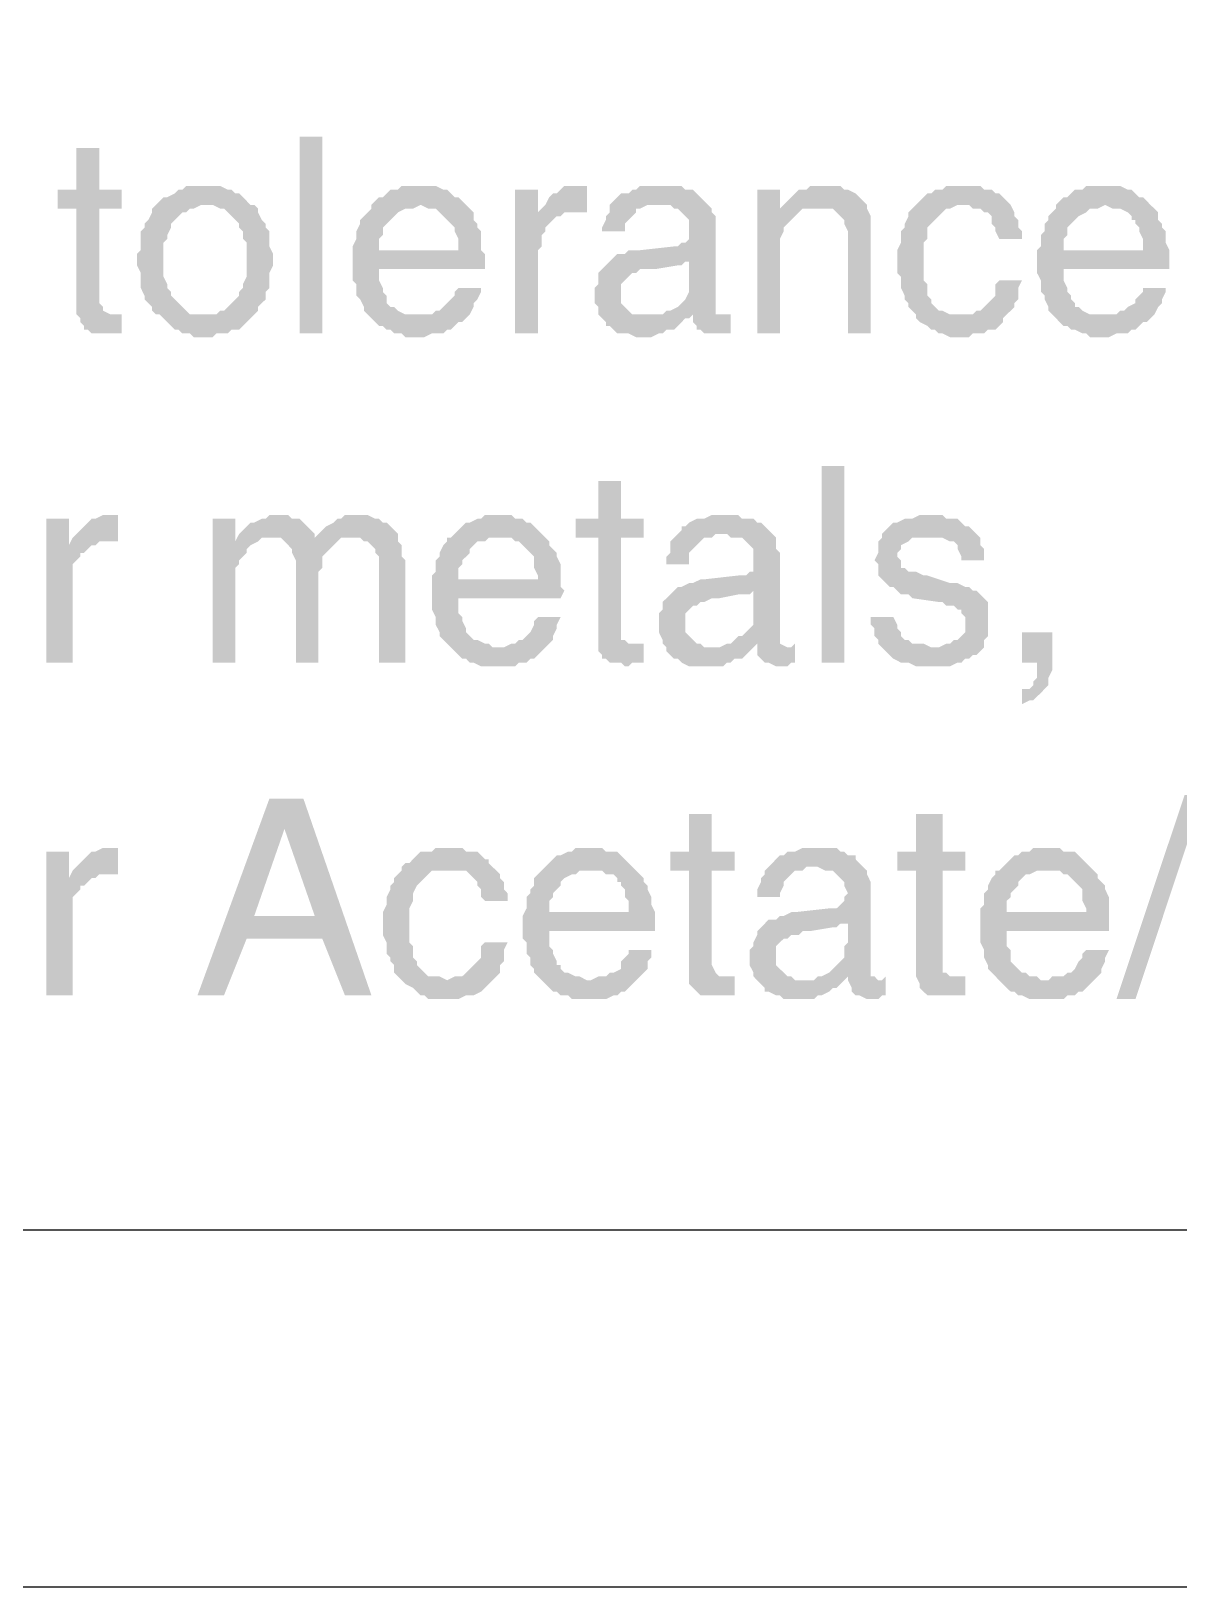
# Model space of a CAD drawing. Header units: inches. Extents: x 3613 to 8393, y -2205 to -794.
# Drawn here: x 4411.09 to 4424.78, y -2204.77 to -2186.21 of the extents above; entities that cross this region are included whole.
import ezdxf

# ---------------------------------------------------------------- set-up
doc = ezdxf.new("R2010")
doc.units = ezdxf.units.IN
doc.header["$MEASUREMENT"] = 0

msp = doc.modelspace()

# ---------------------------------------------------------------- hatches: boundary and pattern name
at = {"transparency": 33554559}
for points in [[(4414.29, -2189.817), (4414.29, -2187.47), (4414.56, -2187.47), (4414.56, -2189.817)], [(4411.898, -2187.606), (4411.627, -2187.606), (4411.627, -2188.102), (4411.401, -2188.102), (4411.401, -2188.328), (4411.627, -2188.328), (4411.627, -2189.591), (4411.672, -2189.636), (4411.672, -2189.682), (4411.717, -2189.727), (4411.717, -2189.772), (4411.762, -2189.772), (4411.807, -2189.817), (4412.168, -2189.817), (4412.168, -2189.591), (4412.033, -2189.591), (4411.943, -2189.546), (4411.943, -2189.501), (4411.898, -2189.456), (4411.898, -2188.328), (4412.168, -2188.328), (4412.168, -2188.102), (4411.898, -2188.102)], [(4413.161, -2188.057), (4412.936, -2188.057), (4412.891, -2188.102), (4412.845, -2188.102), (4412.8, -2188.147), (4412.71, -2188.192), (4412.665, -2188.192), (4412.62, -2188.237), (4412.575, -2188.283), (4412.575, -2188.283), (4412.53, -2188.328), (4412.53, -2188.373), (4412.484, -2188.463), (4412.439, -2188.508), (4412.439, -2188.553), (4412.394, -2188.598), (4412.394, -2188.824), (4412.349, -2188.869), (4412.349, -2188.959), (4412.349, -2189.005), (4412.394, -2189.095), (4412.394, -2189.275), (4412.439, -2189.366), (4412.439, -2189.411), (4412.484, -2189.456), (4412.53, -2189.501), (4412.53, -2189.546), (4412.575, -2189.591), (4413.161, -2189.591), (4412.981, -2189.591), (4412.936, -2189.546), (4412.891, -2189.501), (4412.845, -2189.456), (4412.8, -2189.411), (4412.755, -2189.366), (4412.755, -2189.321), (4412.71, -2189.275), (4412.71, -2189.23), (4412.665, -2189.14), (4412.665, -2188.734), (4412.71, -2188.689), (4412.71, -2188.644), (4412.755, -2188.553), (4412.755, -2188.508), (4412.8, -2188.463), (4412.845, -2188.418), (4412.891, -2188.373), (4412.936, -2188.373), (4412.981, -2188.328), (4413.026, -2188.328), (4413.116, -2188.283), (4413.703, -2188.283), (4413.658, -2188.237), (4413.613, -2188.192), (4413.568, -2188.147), (4413.522, -2188.147), (4413.477, -2188.102), (4413.432, -2188.102), (4413.342, -2188.057), (4413.252, -2188.057)], [(4415.734, -2188.057), (4415.508, -2188.057), (4415.463, -2188.102), (4415.373, -2188.102), (4415.328, -2188.147), (4415.283, -2188.192), (4415.237, -2188.192), (4415.192, -2188.237), (4415.147, -2188.283), (4415.734, -2188.283), (4415.824, -2188.328), (4415.914, -2188.328), (4415.96, -2188.373), (4416.005, -2188.418), (4416.05, -2188.463), (4416.05, -2188.463), (4416.095, -2188.508), (4416.14, -2188.553), (4416.14, -2188.598), (4416.185, -2188.689), (4416.185, -2188.824), (4414.922, -2188.824), (4414.922, -2189.185), (4414.967, -2189.23), (4414.967, -2189.366), (4415.012, -2189.411), (4415.057, -2189.501), (4415.057, -2189.546), (4415.102, -2189.591), (4415.147, -2189.636), (4415.147, -2189.636), (4415.192, -2189.682), (4415.237, -2189.727), (4415.283, -2189.727), (4415.328, -2189.772), (4415.373, -2189.772), (4415.418, -2189.817), (4415.508, -2189.817), (4415.553, -2189.862), (4415.779, -2189.862), (4415.869, -2189.817), (4416.005, -2189.817), (4416.05, -2189.772), (4416.095, -2189.772), (4416.14, -2189.727), (4416.185, -2189.682), (4416.23, -2189.682), (4416.276, -2189.636), (4415.734, -2189.591), (4415.553, -2189.591), (4415.463, -2189.546), (4415.418, -2189.501), (4415.373, -2189.501), (4415.328, -2189.456), (4415.328, -2189.366), (4415.283, -2189.321), (4415.283, -2189.275), (4415.237, -2189.185), (4415.237, -2189.05), (4416.501, -2189.05), (4416.501, -2188.869), (4416.456, -2188.824), (4416.456, -2188.598), (4416.411, -2188.553), (4416.411, -2188.508), (4416.366, -2188.463), (4416.366, -2188.373), (4416.321, -2188.328), (4416.276, -2188.283), (4416.23, -2188.237), (4416.185, -2188.192), (4416.14, -2188.192), (4416.095, -2188.147), (4416.05, -2188.102), (4416.005, -2188.102), (4415.914, -2188.057), (4415.824, -2188.057)], [(4417.133, -2188.102), (4416.862, -2188.102), (4416.862, -2189.817), (4417.133, -2189.817), (4417.133, -2188.824), (4417.178, -2188.779), (4417.178, -2188.644), (4417.223, -2188.598), (4417.223, -2188.553), (4417.268, -2188.508), (4417.314, -2188.463), (4417.359, -2188.418), (4417.404, -2188.418), (4417.133, -2188.373)], [(4417.629, -2188.057), (4417.449, -2188.057), (4417.404, -2188.102), (4417.359, -2188.147), (4417.314, -2188.147), (4417.268, -2188.192), (4417.223, -2188.283), (4417.223, -2188.283), (4417.178, -2188.328), (4417.629, -2188.373), (4417.72, -2188.373), (4417.72, -2188.057), (4417.675, -2188.057)], [(4418.622, -2188.057), (4418.352, -2188.057), (4418.306, -2188.102), (4418.261, -2188.102), (4418.216, -2188.147), (4418.126, -2188.147), (4418.081, -2188.192), (4418.081, -2188.192), (4418.036, -2188.237), (4417.991, -2188.283), (4417.991, -2188.373), (4417.945, -2188.418), (4417.945, -2188.463), (4417.9, -2188.553), (4417.9, -2188.598), (4418.171, -2188.598), (4418.171, -2188.508), (4418.216, -2188.463), (4418.261, -2188.418), (4418.306, -2188.373), (4418.306, -2188.328), (4418.352, -2188.328), (4418.442, -2188.283), (4419.164, -2188.283), (4419.119, -2188.237), (4419.074, -2188.192), (4419.029, -2188.147), (4418.983, -2188.102), (4418.893, -2188.102), (4418.848, -2188.057), (4418.668, -2188.057)], [(4420.021, -2188.102), (4419.751, -2188.102), (4419.751, -2189.817), (4420.021, -2189.817), (4420.021, -2188.869), (4420.021, -2188.689), (4420.067, -2188.598), (4420.067, -2188.553), (4420.112, -2188.508), (4420.157, -2188.463), (4420.157, -2188.463), (4420.202, -2188.418), (4420.247, -2188.373), (4420.021, -2188.328)], [(4420.518, -2188.057), (4420.383, -2188.057), (4420.337, -2188.102), (4420.247, -2188.102), (4420.202, -2188.147), (4420.157, -2188.192), (4420.112, -2188.237), (4420.067, -2188.283), (4420.021, -2188.328), (4420.247, -2188.373), (4420.292, -2188.328), (4420.473, -2188.328), (4421.06, -2188.283), (4421.014, -2188.237), (4420.969, -2188.192), (4420.969, -2188.192), (4420.924, -2188.147), (4420.834, -2188.102), (4420.789, -2188.102), (4420.744, -2188.057), (4420.608, -2188.057)], [(4422.188, -2188.057), (4422.007, -2188.057), (4421.962, -2188.102), (4421.872, -2188.102), (4421.827, -2188.147), (4421.782, -2188.147), (4421.736, -2188.192), (4421.691, -2188.237), (4421.646, -2188.283), (4422.278, -2188.283), (4422.323, -2188.328), (4422.413, -2188.328), (4422.459, -2188.373), (4422.504, -2188.373), (4422.549, -2188.418), (4422.549, -2188.508), (4422.594, -2188.553), (4422.594, -2188.598), (4422.639, -2188.689), (4422.91, -2188.689), (4422.91, -2188.598), (4422.865, -2188.553), (4422.865, -2188.463), (4422.82, -2188.418), (4422.82, -2188.373), (4422.775, -2188.283), (4422.729, -2188.237), (4422.684, -2188.192), (4422.684, -2188.192), (4422.639, -2188.147), (4422.594, -2188.147), (4422.549, -2188.102), (4422.459, -2188.102), (4422.413, -2188.057), (4422.278, -2188.057)], [(4423.903, -2188.057), (4423.677, -2188.057), (4423.632, -2188.102), (4423.542, -2188.102), (4423.497, -2188.147), (4423.452, -2188.192), (4423.406, -2188.192), (4423.361, -2188.237), (4423.316, -2188.283), (4423.903, -2188.283), (4423.993, -2188.328), (4424.083, -2188.328), (4424.174, -2188.373), (4424.219, -2188.418), (4424.219, -2188.463), (4424.264, -2188.463), (4424.264, -2188.508), (4424.309, -2188.553), (4424.309, -2188.598), (4424.354, -2188.689), (4424.354, -2188.824), (4423.09, -2188.824), (4423.09, -2189.095), (4423.136, -2189.185), (4423.136, -2189.321), (4423.181, -2189.366), (4423.181, -2189.411), (4423.226, -2189.501), (4423.226, -2189.546), (4423.271, -2189.591), (4423.316, -2189.636), (4423.316, -2189.636), (4423.361, -2189.682), (4423.406, -2189.727), (4423.452, -2189.727), (4423.497, -2189.772), (4423.542, -2189.772), (4423.632, -2189.817), (4423.677, -2189.817), (4423.722, -2189.862), (4423.948, -2189.862), (4424.038, -2189.817), (4424.174, -2189.817), (4424.219, -2189.772), (4424.264, -2189.772), (4424.309, -2189.727), (4424.354, -2189.682), (4424.399, -2189.682), (4424.444, -2189.636), (4423.903, -2189.591), (4423.722, -2189.591), (4423.632, -2189.546), (4423.587, -2189.501), (4423.542, -2189.501), (4423.542, -2189.456), (4423.497, -2189.411), (4423.497, -2189.366), (4423.452, -2189.321), (4423.452, -2189.275), (4423.406, -2189.185), (4423.406, -2189.05), (4424.67, -2189.05), (4424.67, -2188.824), (4424.625, -2188.734), (4424.625, -2188.598), (4424.58, -2188.553), (4424.58, -2188.508), (4424.535, -2188.463), (4424.535, -2188.373), (4424.49, -2188.328), (4424.444, -2188.283), (4424.399, -2188.237), (4424.354, -2188.192), (4424.309, -2188.192), (4424.264, -2188.147), (4424.219, -2188.102), (4424.174, -2188.102), (4424.083, -2188.057), (4423.993, -2188.057)], [(4413.703, -2188.283), (4413.161, -2188.283), (4413.252, -2188.283), (4413.342, -2188.328), (4413.387, -2188.328), (4413.432, -2188.373), (4413.477, -2188.418), (4413.522, -2188.463), (4413.568, -2188.508), (4413.568, -2188.553), (4413.613, -2188.598), (4413.613, -2188.689), (4413.658, -2188.734), (4413.658, -2189.14), (4413.613, -2189.23), (4413.613, -2189.275), (4413.568, -2189.321), (4413.568, -2189.366), (4413.522, -2189.411), (4413.477, -2189.456), (4413.432, -2189.501), (4413.387, -2189.546), (4413.342, -2189.546), (4413.297, -2189.591), (4412.62, -2189.591), (4412.665, -2189.636), (4412.71, -2189.682), (4412.755, -2189.727), (4412.8, -2189.772), (4412.845, -2189.772), (4412.891, -2189.817), (4412.981, -2189.817), (4413.026, -2189.862), (4413.252, -2189.862), (4413.297, -2189.817), (4413.432, -2189.817), (4413.477, -2189.772), (4413.568, -2189.772), (4413.613, -2189.727), (4413.658, -2189.682), (4413.703, -2189.636), (4413.748, -2189.591), (4413.748, -2189.591), (4413.793, -2189.546), (4413.793, -2189.501), (4413.838, -2189.456), (4413.884, -2189.411), (4413.884, -2189.321), (4413.929, -2189.275), (4413.929, -2189.095), (4413.974, -2189.005), (4413.974, -2188.959), (4413.974, -2188.869), (4413.929, -2188.779), (4413.929, -2188.598), (4413.884, -2188.553), (4413.884, -2188.508), (4413.838, -2188.463), (4413.793, -2188.373), (4413.793, -2188.328), (4413.748, -2188.283)], [(4415.147, -2188.283), (4415.147, -2188.328), (4415.102, -2188.373), (4415.057, -2188.418), (4415.012, -2188.463), (4415.012, -2188.508), (4414.967, -2188.598), (4414.967, -2188.689), (4414.922, -2188.779), (4414.922, -2188.824), (4415.237, -2188.824), (4415.237, -2188.689), (4415.283, -2188.644), (4415.283, -2188.553), (4415.328, -2188.508), (4415.373, -2188.463), (4415.373, -2188.463), (4415.418, -2188.418), (4415.463, -2188.373), (4415.553, -2188.328), (4415.644, -2188.328), (4415.734, -2188.283)], [(4417.178, -2188.328), (4417.133, -2188.373), (4417.404, -2188.418), (4417.449, -2188.373), (4417.629, -2188.373)], [(4419.164, -2188.283), (4418.577, -2188.283), (4418.713, -2188.283), (4418.758, -2188.328), (4418.803, -2188.328), (4418.848, -2188.373), (4418.893, -2188.418), (4418.938, -2188.463), (4418.938, -2188.689), (4418.893, -2188.734), (4418.848, -2188.734), (4418.803, -2188.779), (4418.758, -2188.779), (4418.352, -2188.824), (4418.216, -2188.824), (4418.171, -2188.869), (4418.081, -2188.869), (4418.036, -2188.914), (4418.938, -2188.959), (4418.938, -2189.23), (4418.938, -2189.321), (4418.893, -2189.411), (4418.848, -2189.456), (4418.803, -2189.501), (4418.803, -2189.501), (4418.713, -2189.546), (4418.668, -2189.546), (4418.622, -2189.591), (4418.442, -2189.591), (4417.9, -2189.636), (4417.945, -2189.682), (4417.945, -2189.727), (4417.991, -2189.727), (4418.036, -2189.772), (4418.081, -2189.817), (4418.216, -2189.817), (4418.306, -2189.862), (4418.487, -2189.862), (4418.577, -2189.817), (4418.622, -2189.817), (4418.668, -2189.772), (4418.758, -2189.772), (4418.803, -2189.727), (4418.848, -2189.682), (4418.893, -2189.636), (4418.938, -2189.636), (4418.983, -2189.591), (4419.254, -2189.591), (4419.254, -2188.418), (4419.209, -2188.373), (4419.209, -2188.328)], [(4421.06, -2188.283), (4420.473, -2188.328), (4420.653, -2188.328), (4420.698, -2188.373), (4420.744, -2188.418), (4420.744, -2188.418), (4420.789, -2188.463), (4420.789, -2188.508), (4420.834, -2188.598), (4420.834, -2189.817), (4421.105, -2189.817), (4421.105, -2188.418), (4421.06, -2188.328)], [(4421.646, -2188.283), (4421.601, -2188.328), (4421.556, -2188.373), (4421.556, -2188.418), (4421.511, -2188.508), (4421.511, -2188.553), (4421.466, -2188.598), (4421.466, -2188.734), (4421.421, -2188.824), (4421.421, -2189.095), (4421.466, -2189.14), (4421.466, -2189.275), (4421.511, -2189.366), (4421.511, -2189.411), (4421.556, -2189.456), (4421.556, -2189.501), (4421.601, -2189.546), (4421.646, -2189.591), (4422.188, -2189.591), (4422.052, -2189.591), (4421.962, -2189.546), (4421.917, -2189.546), (4421.872, -2189.501), (4421.827, -2189.456), (4421.827, -2189.411), (4421.782, -2189.366), (4421.782, -2189.23), (4421.736, -2189.185), (4421.736, -2188.734), (4421.782, -2188.689), (4421.782, -2188.553), (4421.827, -2188.508), (4421.872, -2188.463), (4421.872, -2188.463), (4421.917, -2188.418), (4421.962, -2188.373), (4422.007, -2188.328), (4422.052, -2188.328), (4422.143, -2188.283), (4422.188, -2188.283)], [(4423.316, -2188.283), (4423.316, -2188.328), (4423.271, -2188.373), (4423.226, -2188.418), (4423.226, -2188.463), (4423.181, -2188.508), (4423.181, -2188.598), (4423.136, -2188.644), (4423.136, -2188.779), (4423.09, -2188.824), (4423.406, -2188.824), (4423.406, -2188.689), (4423.452, -2188.644), (4423.452, -2188.553), (4423.497, -2188.508), (4423.542, -2188.463), (4423.542, -2188.463), (4423.587, -2188.418), (4423.677, -2188.373), (4423.722, -2188.328), (4423.813, -2188.328), (4423.903, -2188.283)], [(4418.036, -2188.914), (4417.991, -2188.959), (4417.945, -2189.005), (4417.945, -2189.005), (4417.9, -2189.05), (4417.855, -2189.095), (4417.855, -2189.23), (4417.81, -2189.275), (4417.81, -2189.366), (4417.81, -2189.456), (4417.855, -2189.501), (4417.855, -2189.591), (4417.9, -2189.636), (4418.442, -2189.591), (4418.261, -2189.591), (4418.216, -2189.546), (4418.171, -2189.501), (4418.126, -2189.456), (4418.126, -2189.23), (4418.171, -2189.185), (4418.216, -2189.14), (4418.261, -2189.095), (4418.306, -2189.095), (4418.352, -2189.05), (4418.532, -2189.05), (4418.803, -2189.005), (4418.848, -2189.005), (4418.893, -2188.959), (4418.938, -2188.959)], [(4422.91, -2189.185), (4422.639, -2189.185), (4422.594, -2189.23), (4422.594, -2189.366), (4422.549, -2189.411), (4422.504, -2189.456), (4422.459, -2189.501), (4422.413, -2189.546), (4422.368, -2189.546), (4422.323, -2189.591), (4421.646, -2189.591), (4421.646, -2189.636), (4421.691, -2189.682), (4421.782, -2189.727), (4421.827, -2189.772), (4421.872, -2189.772), (4421.917, -2189.817), (4421.962, -2189.817), (4422.052, -2189.862), (4422.278, -2189.862), (4422.323, -2189.817), (4422.459, -2189.817), (4422.504, -2189.772), (4422.594, -2189.772), (4422.639, -2189.727), (4422.684, -2189.682), (4422.684, -2189.636), (4422.729, -2189.591), (4422.775, -2189.546), (4422.82, -2189.501), (4422.82, -2189.456), (4422.865, -2189.411), (4422.865, -2189.275)], [(4416.456, -2189.275), (4416.185, -2189.275), (4416.14, -2189.321), (4416.14, -2189.366), (4416.095, -2189.411), (4416.05, -2189.456), (4416.005, -2189.501), (4415.96, -2189.546), (4415.914, -2189.546), (4415.869, -2189.591), (4415.734, -2189.591), (4416.276, -2189.636), (4416.321, -2189.591), (4416.366, -2189.501), (4416.366, -2189.456), (4416.411, -2189.411), (4416.456, -2189.321)], [(4424.625, -2189.275), (4424.354, -2189.275), (4424.354, -2189.321), (4424.309, -2189.366), (4424.264, -2189.411), (4424.264, -2189.456), (4424.174, -2189.501), (4424.129, -2189.546), (4424.083, -2189.546), (4424.038, -2189.591), (4423.903, -2189.591), (4424.444, -2189.636), (4424.49, -2189.591), (4424.535, -2189.501), (4424.58, -2189.456), (4424.58, -2189.411), (4424.625, -2189.321)], [(4419.435, -2189.591), (4419.344, -2189.591), (4418.983, -2189.636), (4418.983, -2189.682), (4419.029, -2189.727), (4419.029, -2189.772), (4419.074, -2189.772), (4419.119, -2189.817), (4419.435, -2189.817)], [(4419.254, -2189.591), (4418.983, -2189.591), (4418.983, -2189.636), (4419.344, -2189.591), (4419.344, -2189.591)], [(4420.518, -2193.744), (4420.518, -2191.397), (4420.789, -2191.397), (4420.789, -2193.744)], [(4418.126, -2191.577), (4417.855, -2191.577), (4417.855, -2192.028), (4417.584, -2192.028), (4417.584, -2192.254), (4417.855, -2192.254), (4417.855, -2193.608), (4417.9, -2193.653), (4417.9, -2193.698), (4417.945, -2193.698), (4417.991, -2193.744), (4418.126, -2193.744), (4418.171, -2193.789), (4418.216, -2193.789), (4418.261, -2193.744), (4418.397, -2193.744), (4418.397, -2193.518), (4418.216, -2193.518), (4418.171, -2193.473), (4418.126, -2193.473), (4418.126, -2192.254), (4418.397, -2192.254), (4418.397, -2192.028), (4418.126, -2192.028)], [(4411.537, -2192.028), (4411.266, -2192.028), (4411.266, -2193.744), (4411.582, -2193.744), (4411.582, -2192.57), (4411.627, -2192.525), (4411.672, -2192.48), (4411.672, -2192.435), (4411.717, -2192.435), (4411.762, -2192.39), (4411.807, -2192.344), (4411.537, -2192.344)], [(4412.033, -2191.983), (4411.943, -2191.983), (4411.853, -2192.028), (4411.807, -2192.028), (4411.762, -2192.074), (4411.717, -2192.119), (4411.672, -2192.164), (4411.627, -2192.209), (4411.627, -2192.209), (4411.582, -2192.254), (4412.033, -2192.299), (4412.123, -2192.299), (4412.123, -2191.983), (4412.078, -2191.983)], [(4413.522, -2192.028), (4413.252, -2192.028), (4413.252, -2193.744), (4413.522, -2193.744), (4413.522, -2192.615), (4413.568, -2192.57), (4413.568, -2192.525), (4413.613, -2192.48), (4413.658, -2192.435), (4413.658, -2192.39), (4413.703, -2192.344), (4413.793, -2192.299), (4413.522, -2192.299)], [(4414.019, -2191.983), (4413.929, -2191.983), (4413.884, -2192.028), (4413.838, -2192.028), (4413.748, -2192.074), (4413.703, -2192.074), (4413.658, -2192.119), (4413.613, -2192.164), (4413.568, -2192.209), (4413.522, -2192.299), (4413.793, -2192.299), (4413.838, -2192.254), (4413.974, -2192.254), (4414.47, -2192.209), (4414.425, -2192.164), (4414.38, -2192.119), (4414.38, -2192.119), (4414.335, -2192.074), (4414.29, -2192.028), (4414.199, -2192.028), (4414.154, -2191.983), (4414.109, -2191.983)], [(4414.967, -2191.983), (4414.831, -2191.983), (4414.786, -2192.028), (4414.741, -2192.028), (4414.696, -2192.074), (4414.606, -2192.119), (4414.56, -2192.164), (4414.515, -2192.209), (4414.47, -2192.254), (4414.064, -2192.254), (4414.109, -2192.299), (4414.154, -2192.344), (4414.154, -2192.344), (4414.199, -2192.39), (4414.199, -2192.435), (4414.245, -2192.525), (4414.245, -2193.744), (4414.515, -2193.744), (4414.515, -2192.66), (4414.56, -2192.615), (4414.56, -2192.48), (4414.606, -2192.435), (4414.651, -2192.39), (4414.651, -2192.39), (4414.696, -2192.344), (4414.741, -2192.299), (4414.786, -2192.254), (4414.922, -2192.254), (4415.463, -2192.209), (4415.418, -2192.164), (4415.373, -2192.119), (4415.373, -2192.119), (4415.328, -2192.074), (4415.283, -2192.074), (4415.237, -2192.028), (4415.192, -2192.028), (4415.102, -2191.983), (4415.057, -2191.983)], [(4416.682, -2191.983), (4416.501, -2191.983), (4416.456, -2192.028), (4416.411, -2192.028), (4416.321, -2192.074), (4416.276, -2192.074), (4416.23, -2192.119), (4416.185, -2192.164), (4416.14, -2192.209), (4416.095, -2192.254), (4416.817, -2192.254), (4416.862, -2192.299), (4416.907, -2192.299), (4416.952, -2192.344), (4416.998, -2192.39), (4416.998, -2192.39), (4417.043, -2192.435), (4417.088, -2192.48), (4417.088, -2192.615), (4417.133, -2192.705), (4417.133, -2192.751), (4416.185, -2192.751), (4415.869, -2192.796), (4415.869, -2193.112), (4415.914, -2193.202), (4415.914, -2193.292), (4415.96, -2193.382), (4415.96, -2193.428), (4416.005, -2193.473), (4416.05, -2193.518), (4416.095, -2193.563), (4416.095, -2193.563), (4416.14, -2193.608), (4416.185, -2193.653), (4416.23, -2193.698), (4416.276, -2193.698), (4416.321, -2193.744), (4416.366, -2193.744), (4416.456, -2193.789), (4416.862, -2193.789), (4416.907, -2193.744), (4416.998, -2193.744), (4417.043, -2193.698), (4417.088, -2193.698), (4417.133, -2193.653), (4417.178, -2193.608), (4417.223, -2193.563), (4416.591, -2193.563), (4416.546, -2193.518), (4416.501, -2193.518), (4416.411, -2193.473), (4416.366, -2193.473), (4416.321, -2193.428), (4416.276, -2193.382), (4416.276, -2193.337), (4416.23, -2193.247), (4416.23, -2193.202), (4416.185, -2193.157), (4416.185, -2192.976), (4417.404, -2192.976), (4417.449, -2192.886), (4417.404, -2192.841), (4417.404, -2192.57), (4417.359, -2192.48), (4417.359, -2192.435), (4417.314, -2192.39), (4417.268, -2192.344), (4417.268, -2192.299), (4417.223, -2192.254), (4417.178, -2192.209), (4417.133, -2192.164), (4417.088, -2192.119), (4417.043, -2192.074), (4416.998, -2192.074), (4416.952, -2192.028), (4416.862, -2192.028), (4416.817, -2191.983), (4416.727, -2191.983)], [(4419.39, -2191.983), (4419.209, -2191.983), (4419.119, -2192.028), (4419.029, -2192.028), (4418.938, -2192.074), (4418.893, -2192.119), (4418.848, -2192.119), (4418.848, -2192.164), (4418.803, -2192.209), (4418.758, -2192.254), (4418.713, -2192.299), (4418.713, -2192.435), (4418.668, -2192.48), (4418.668, -2192.57), (4418.938, -2192.57), (4418.938, -2192.435), (4418.983, -2192.39), (4419.029, -2192.344), (4419.074, -2192.299), (4419.074, -2192.299), (4419.119, -2192.254), (4419.209, -2192.254), (4419.254, -2192.209), (4419.931, -2192.209), (4419.886, -2192.164), (4419.841, -2192.119), (4419.796, -2192.074), (4419.751, -2192.074), (4419.706, -2192.028), (4419.57, -2192.028), (4419.525, -2191.983), (4419.435, -2191.983)], [(4421.827, -2191.983), (4421.691, -2191.983), (4421.601, -2192.028), (4421.511, -2192.028), (4421.421, -2192.074), (4421.375, -2192.074), (4421.33, -2192.119), (4421.285, -2192.164), (4421.24, -2192.209), (4421.24, -2192.254), (4421.195, -2192.299), (4421.195, -2192.435), (4421.15, -2192.525), (4421.195, -2192.57), (4421.195, -2192.705), (4421.24, -2192.751), (4421.285, -2192.796), (4421.33, -2192.841), (4421.375, -2192.841), (4421.421, -2192.886), (4421.466, -2192.931), (4421.556, -2192.931), (4421.601, -2192.976), (4421.917, -2193.021), (4421.962, -2193.021), (4422.007, -2193.067), (4422.098, -2193.067), (4422.143, -2193.112), (4422.188, -2193.112), (4422.188, -2193.157), (4422.233, -2193.202), (4422.233, -2193.382), (4422.188, -2193.428), (4422.143, -2193.473), (4422.098, -2193.473), (4422.052, -2193.518), (4422.007, -2193.518), (4421.917, -2193.563), (4421.24, -2193.563), (4421.285, -2193.608), (4421.33, -2193.653), (4421.33, -2193.653), (4421.375, -2193.698), (4421.466, -2193.744), (4421.556, -2193.744), (4421.646, -2193.789), (4422.052, -2193.789), (4422.143, -2193.744), (4422.188, -2193.744), (4422.233, -2193.698), (4422.278, -2193.698), (4422.323, -2193.653), (4422.368, -2193.653), (4422.413, -2193.608), (4422.459, -2193.563), (4422.459, -2193.473), (4422.504, -2193.428), (4422.504, -2193.247), (4422.504, -2193.021), (4422.459, -2192.976), (4422.413, -2192.931), (4422.413, -2192.931), (4422.368, -2192.886), (4422.323, -2192.886), (4422.278, -2192.841), (4422.233, -2192.841), (4422.143, -2192.796), (4422.052, -2192.796), (4421.782, -2192.705), (4421.736, -2192.705), (4421.646, -2192.66), (4421.556, -2192.66), (4421.511, -2192.615), (4421.466, -2192.615), (4421.466, -2192.525), (4421.421, -2192.48), (4421.421, -2192.435), (4421.466, -2192.39), (4421.466, -2192.344), (4421.556, -2192.299), (4421.556, -2192.299), (4421.601, -2192.254), (4421.827, -2192.254), (4422.368, -2192.209), (4422.323, -2192.164), (4422.278, -2192.119), (4422.233, -2192.119), (4422.188, -2192.074), (4422.143, -2192.028), (4422.007, -2192.028), (4421.962, -2191.983), (4421.872, -2191.983)], [(4415.463, -2192.209), (4414.922, -2192.254), (4415.012, -2192.254), (4415.057, -2192.299), (4415.102, -2192.299), (4415.147, -2192.344), (4415.192, -2192.39), (4415.192, -2192.435), (4415.237, -2192.48), (4415.237, -2193.744), (4415.553, -2193.744), (4415.553, -2192.525), (4415.508, -2192.48), (4415.508, -2192.344), (4415.463, -2192.299)], [(4419.931, -2192.209), (4419.344, -2192.209), (4419.39, -2192.209), (4419.435, -2192.254), (4419.57, -2192.254), (4419.615, -2192.299), (4419.66, -2192.344), (4419.706, -2192.39), (4419.706, -2192.525), (4419.706, -2192.66), (4419.66, -2192.66), (4419.615, -2192.705), (4419.525, -2192.705), (4419.119, -2192.751), (4419.074, -2192.751), (4418.983, -2192.796), (4418.938, -2192.796), (4418.848, -2192.841), (4418.803, -2192.841), (4419.706, -2192.886), (4419.706, -2193.157), (4419.706, -2193.292), (4419.66, -2193.337), (4419.615, -2193.382), (4419.57, -2193.428), (4419.525, -2193.428), (4419.48, -2193.473), (4419.435, -2193.518), (4419.39, -2193.518), (4419.299, -2193.563), (4418.668, -2193.563), (4418.668, -2193.608), (4418.713, -2193.653), (4418.758, -2193.698), (4418.803, -2193.698), (4418.848, -2193.744), (4418.938, -2193.789), (4419.344, -2193.789), (4419.39, -2193.744), (4419.435, -2193.744), (4419.48, -2193.698), (4419.57, -2193.698), (4419.615, -2193.653), (4419.66, -2193.608), (4419.706, -2193.563), (4419.751, -2193.518), (4420.021, -2193.518), (4420.021, -2192.435), (4419.976, -2192.39), (4419.976, -2192.254)], [(4422.368, -2192.209), (4421.827, -2192.254), (4421.962, -2192.254), (4422.052, -2192.299), (4422.098, -2192.299), (4422.143, -2192.344), (4422.143, -2192.39), (4422.188, -2192.48), (4422.188, -2192.525), (4422.459, -2192.525), (4422.459, -2192.39), (4422.413, -2192.344), (4422.413, -2192.254)], [(4411.582, -2192.254), (4411.537, -2192.344), (4411.853, -2192.344), (4411.898, -2192.299), (4412.033, -2192.299)], [(4416.095, -2192.254), (4416.05, -2192.254), (4416.05, -2192.299), (4416.005, -2192.344), (4415.96, -2192.435), (4415.96, -2192.48), (4415.914, -2192.525), (4415.914, -2192.66), (4415.869, -2192.705), (4415.869, -2192.796), (4416.185, -2192.751), (4416.185, -2192.615), (4416.23, -2192.57), (4416.23, -2192.525), (4416.276, -2192.48), (4416.321, -2192.435), (4416.321, -2192.39), (4416.366, -2192.344), (4416.411, -2192.299), (4416.501, -2192.299), (4416.546, -2192.254), (4416.682, -2192.254)], [(4418.803, -2192.841), (4418.758, -2192.886), (4418.713, -2192.931), (4418.713, -2192.931), (4418.668, -2192.976), (4418.622, -2193.021), (4418.622, -2193.112), (4418.577, -2193.157), (4418.577, -2193.382), (4418.622, -2193.473), (4418.622, -2193.518), (4418.668, -2193.563), (4419.164, -2193.563), (4419.119, -2193.563), (4419.074, -2193.518), (4419.029, -2193.518), (4418.983, -2193.473), (4418.938, -2193.428), (4418.893, -2193.382), (4418.893, -2193.247), (4418.893, -2193.157), (4418.938, -2193.112), (4418.983, -2193.067), (4419.029, -2193.067), (4419.074, -2193.021), (4419.119, -2193.021), (4419.209, -2192.976), (4419.299, -2192.976), (4419.525, -2192.931), (4419.66, -2192.931), (4419.706, -2192.886)], [(4417.404, -2193.202), (4417.133, -2193.202), (4417.088, -2193.247), (4417.088, -2193.292), (4417.043, -2193.382), (4416.998, -2193.428), (4416.952, -2193.473), (4416.907, -2193.473), (4416.862, -2193.518), (4416.817, -2193.518), (4416.727, -2193.563), (4416.682, -2193.563), (4417.223, -2193.563), (4417.268, -2193.518), (4417.314, -2193.473), (4417.314, -2193.428), (4417.359, -2193.337), (4417.359, -2193.292)], [(4421.375, -2193.202), (4421.105, -2193.202), (4421.105, -2193.292), (4421.15, -2193.337), (4421.15, -2193.428), (4421.195, -2193.473), (4421.195, -2193.518), (4421.24, -2193.563), (4421.827, -2193.563), (4421.736, -2193.518), (4421.601, -2193.518), (4421.556, -2193.473), (4421.511, -2193.473), (4421.466, -2193.428), (4421.466, -2193.382), (4421.421, -2193.337), (4421.421, -2193.292)], [(4420.202, -2193.518), (4420.157, -2193.563), (4419.751, -2193.563), (4419.751, -2193.653), (4419.796, -2193.698), (4419.796, -2193.698), (4419.841, -2193.744), (4419.886, -2193.744), (4419.976, -2193.789), (4420.112, -2193.789), (4420.157, -2193.744), (4420.202, -2193.744)], [(4420.021, -2193.518), (4419.751, -2193.518), (4419.751, -2193.563), (4420.112, -2193.563)], [(4423.271, -2193.382), (4422.91, -2193.382), (4422.91, -2193.744), (4423.09, -2193.744), (4423.09, -2193.924), (4423.045, -2193.969), (4423.045, -2194.014), (4423, -2194.059), (4422.91, -2194.059), (4422.91, -2194.24), (4422.91, -2194.24), (4423, -2194.195), (4423.045, -2194.195), (4423.09, -2194.15), (4423.136, -2194.105), (4423.181, -2194.059), (4423.226, -2194.014), (4423.226, -2193.924), (4423.271, -2193.834), (4423.271, -2193.698)], [(4414.335, -2195.368), (4413.929, -2195.368), (4413.071, -2197.715), (4413.387, -2197.715), (4413.658, -2197.038), (4414.56, -2197.038), (4413.748, -2196.767), (4414.109, -2195.729)], [(4414.335, -2195.368), (4414.109, -2195.729), (4414.47, -2196.767), (4413.748, -2196.767), (4414.56, -2197.038), (4414.831, -2197.715), (4415.147, -2197.715)], [(4425.076, -2195.323), (4424.264, -2197.76), (4424.038, -2197.76), (4424.851, -2195.323)], [(4419.209, -2195.549), (4418.938, -2195.549), (4418.938, -2196), (4418.713, -2196), (4418.713, -2196.226), (4418.938, -2196.226), (4418.938, -2197.58), (4418.983, -2197.625), (4419.029, -2197.67), (4419.029, -2197.67), (4419.074, -2197.715), (4419.48, -2197.715), (4419.48, -2197.489), (4419.299, -2197.489), (4419.254, -2197.444), (4419.254, -2197.444), (4419.209, -2197.354), (4419.209, -2196.226), (4419.48, -2196.226), (4419.48, -2196), (4419.209, -2196)], [(4421.962, -2195.549), (4421.646, -2195.549), (4421.646, -2196), (4421.421, -2196), (4421.421, -2196.226), (4421.646, -2196.226), (4421.646, -2197.489), (4421.691, -2197.58), (4421.691, -2197.625), (4421.736, -2197.67), (4421.736, -2197.67), (4421.782, -2197.715), (4422.233, -2197.715), (4422.233, -2197.489), (4422.052, -2197.489), (4422.007, -2197.444), (4421.962, -2197.444), (4421.962, -2196.226), (4422.233, -2196.226), (4422.233, -2196), (4421.962, -2196)], [(4411.537, -2196), (4411.266, -2196), (4411.266, -2197.715), (4411.582, -2197.715), (4411.582, -2196.542), (4411.627, -2196.497), (4411.672, -2196.451), (4411.672, -2196.406), (4411.717, -2196.406), (4411.762, -2196.361), (4411.807, -2196.316), (4411.537, -2196.316)], [(4412.033, -2195.955), (4411.943, -2195.955), (4411.853, -2196), (4411.807, -2196), (4411.762, -2196.045), (4411.717, -2196.09), (4411.672, -2196.136), (4411.627, -2196.181), (4411.627, -2196.181), (4411.582, -2196.226), (4412.033, -2196.271), (4412.123, -2196.271), (4412.123, -2195.955), (4412.078, -2195.955)], [(4416.05, -2195.955), (4415.914, -2195.955), (4415.869, -2196), (4415.734, -2196), (4415.689, -2196.045), (4415.644, -2196.09), (4415.599, -2196.136), (4415.553, -2196.136), (4415.508, -2196.181), (4415.508, -2196.226), (4416.276, -2196.226), (4416.321, -2196.271), (4416.366, -2196.316), (4416.411, -2196.361), (4416.411, -2196.406), (4416.456, -2196.451), (4416.456, -2196.542), (4416.501, -2196.587), (4416.772, -2196.587), (4416.772, -2196.497), (4416.727, -2196.451), (4416.727, -2196.361), (4416.682, -2196.316), (4416.682, -2196.271), (4416.637, -2196.226), (4416.591, -2196.181), (4416.546, -2196.136), (4416.546, -2196.09), (4416.501, -2196.09), (4416.456, -2196.045), (4416.411, -2196), (4416.276, -2196), (4416.23, -2195.955), (4416.14, -2195.955)], [(4417.765, -2195.955), (4417.584, -2195.955), (4417.539, -2196), (4417.494, -2196), (4417.404, -2196.045), (4417.359, -2196.045), (4417.314, -2196.09), (4417.268, -2196.136), (4417.223, -2196.181), (4417.178, -2196.226), (4417.9, -2196.226), (4417.945, -2196.271), (4418.036, -2196.271), (4418.081, -2196.316), (4418.081, -2196.361), (4418.126, -2196.361), (4418.126, -2196.406), (4418.171, -2196.451), (4418.171, -2196.542), (4418.216, -2196.587), (4418.216, -2196.722), (4417.268, -2196.722), (4416.952, -2196.767), (4416.952, -2197.038), (4416.998, -2197.083), (4416.998, -2197.219), (4417.043, -2197.264), (4417.043, -2197.354), (4417.088, -2197.399), (4417.088, -2197.444), (4417.133, -2197.489), (4417.178, -2197.535), (4417.178, -2197.535), (4417.223, -2197.58), (4417.268, -2197.625), (4417.314, -2197.67), (4417.359, -2197.67), (4417.404, -2197.715), (4417.494, -2197.715), (4417.539, -2197.76), (4417.945, -2197.76), (4418.036, -2197.715), (4418.081, -2197.715), (4418.126, -2197.67), (4418.171, -2197.67), (4418.216, -2197.625), (4418.261, -2197.58), (4418.306, -2197.535), (4417.72, -2197.535), (4417.629, -2197.489), (4417.584, -2197.489), (4417.494, -2197.444), (4417.449, -2197.444), (4417.404, -2197.399), (4417.404, -2197.354), (4417.359, -2197.354), (4417.359, -2197.309), (4417.314, -2197.219), (4417.314, -2197.174), (4417.268, -2197.128), (4417.268, -2196.948), (4418.532, -2196.948), (4418.532, -2196.722), (4418.487, -2196.632), (4418.487, -2196.542), (4418.442, -2196.451), (4418.442, -2196.406), (4418.397, -2196.361), (4418.397, -2196.316), (4418.352, -2196.271), (4418.306, -2196.226), (4418.261, -2196.181), (4418.216, -2196.136), (4418.171, -2196.09), (4418.126, -2196.045), (4418.081, -2196), (4417.945, -2196), (4417.9, -2195.955), (4417.855, -2195.955)], [(4420.473, -2195.955), (4420.292, -2195.955), (4420.202, -2196), (4420.112, -2196), (4420.067, -2196.045), (4420.021, -2196.045), (4419.976, -2196.09), (4419.931, -2196.136), (4419.886, -2196.181), (4419.841, -2196.226), (4419.841, -2196.271), (4419.796, -2196.316), (4419.796, -2196.361), (4419.751, -2196.451), (4419.751, -2196.542), (4420.021, -2196.542), (4420.021, -2196.497), (4420.067, -2196.406), (4420.067, -2196.361), (4420.112, -2196.316), (4420.157, -2196.271), (4420.157, -2196.271), (4420.202, -2196.226), (4420.292, -2196.226), (4420.337, -2196.181), (4421.014, -2196.181), (4420.969, -2196.136), (4420.924, -2196.09), (4420.924, -2196.045), (4420.834, -2196.045), (4420.789, -2196), (4420.744, -2196), (4420.698, -2195.955), (4420.563, -2195.955)], [(4423.226, -2195.955), (4423.045, -2195.955), (4423, -2196), (4422.91, -2196), (4422.865, -2196.045), (4422.82, -2196.045), (4422.775, -2196.09), (4422.729, -2196.136), (4422.684, -2196.181), (4422.639, -2196.226), (4423.361, -2196.226), (4423.406, -2196.271), (4423.452, -2196.271), (4423.497, -2196.316), (4423.542, -2196.361), (4423.542, -2196.361), (4423.587, -2196.406), (4423.632, -2196.451), (4423.632, -2196.587), (4423.677, -2196.677), (4423.677, -2196.722), (4422.729, -2196.722), (4422.413, -2196.767), (4422.413, -2197.083), (4422.459, -2197.174), (4422.459, -2197.264), (4422.504, -2197.354), (4422.504, -2197.399), (4422.549, -2197.444), (4422.594, -2197.489), (4422.639, -2197.535), (4422.639, -2197.535), (4422.684, -2197.58), (4422.729, -2197.625), (4422.775, -2197.67), (4422.82, -2197.67), (4422.865, -2197.715), (4422.91, -2197.715), (4423, -2197.76), (4423.406, -2197.76), (4423.452, -2197.715), (4423.542, -2197.715), (4423.587, -2197.67), (4423.632, -2197.67), (4423.677, -2197.625), (4423.722, -2197.58), (4423.767, -2197.535), (4423.136, -2197.535), (4423.09, -2197.489), (4423, -2197.489), (4422.955, -2197.444), (4422.91, -2197.444), (4422.865, -2197.399), (4422.82, -2197.354), (4422.82, -2197.354), (4422.775, -2197.309), (4422.775, -2197.174), (4422.729, -2197.128), (4422.729, -2196.948), (4423.948, -2196.948), (4423.948, -2196.542), (4423.903, -2196.451), (4423.903, -2196.406), (4423.858, -2196.361), (4423.813, -2196.316), (4423.813, -2196.271), (4423.767, -2196.226), (4423.722, -2196.181), (4423.677, -2196.136), (4423.632, -2196.09), (4423.587, -2196.045), (4423.542, -2196), (4423.406, -2196), (4423.361, -2195.955), (4423.271, -2195.955)], [(4411.582, -2196.226), (4411.537, -2196.316), (4411.853, -2196.316), (4411.898, -2196.271), (4412.033, -2196.271)], [(4415.508, -2196.226), (4415.463, -2196.271), (4415.418, -2196.316), (4415.418, -2196.361), (4415.373, -2196.406), (4415.373, -2196.451), (4415.328, -2196.542), (4415.328, -2196.632), (4415.283, -2196.722), (4415.283, -2196.993), (4415.328, -2197.083), (4415.328, -2197.219), (4415.373, -2197.264), (4415.373, -2197.309), (4415.418, -2197.354), (4415.418, -2197.444), (4415.463, -2197.489), (4415.508, -2197.535), (4416.05, -2197.535), (4415.96, -2197.489), (4415.824, -2197.489), (4415.779, -2197.444), (4415.734, -2197.399), (4415.689, -2197.354), (4415.689, -2197.309), (4415.644, -2197.264), (4415.644, -2197.128), (4415.599, -2197.083), (4415.599, -2196.677), (4415.644, -2196.587), (4415.644, -2196.497), (4415.689, -2196.406), (4415.734, -2196.361), (4415.734, -2196.361), (4415.779, -2196.316), (4415.824, -2196.271), (4415.869, -2196.226), (4416.05, -2196.226)], [(4417.178, -2196.226), (4417.178, -2196.226), (4417.133, -2196.271), (4417.088, -2196.316), (4417.088, -2196.406), (4417.043, -2196.451), (4417.043, -2196.497), (4416.998, -2196.542), (4416.998, -2196.677), (4416.952, -2196.767), (4417.268, -2196.722), (4417.268, -2196.587), (4417.314, -2196.542), (4417.314, -2196.497), (4417.359, -2196.451), (4417.404, -2196.406), (4417.404, -2196.361), (4417.449, -2196.316), (4417.539, -2196.271), (4417.584, -2196.271), (4417.629, -2196.226), (4417.765, -2196.226)], [(4421.014, -2196.181), (4420.428, -2196.181), (4420.473, -2196.181), (4420.563, -2196.226), (4420.653, -2196.226), (4420.698, -2196.271), (4420.744, -2196.316), (4420.789, -2196.361), (4420.789, -2196.406), (4420.834, -2196.497), (4420.834, -2196.497), (4420.789, -2196.542), (4420.789, -2196.587), (4420.744, -2196.632), (4420.698, -2196.677), (4420.608, -2196.677), (4420.202, -2196.722), (4420.157, -2196.722), (4420.067, -2196.767), (4420.021, -2196.767), (4419.976, -2196.812), (4419.886, -2196.812), (4420.834, -2196.858), (4420.834, -2197.083), (4420.789, -2197.128), (4420.789, -2197.264), (4420.744, -2197.309), (4420.698, -2197.354), (4420.653, -2197.399), (4420.653, -2197.399), (4420.608, -2197.444), (4420.518, -2197.489), (4420.473, -2197.489), (4420.428, -2197.535), (4419.751, -2197.535), (4419.796, -2197.58), (4419.841, -2197.625), (4419.841, -2197.67), (4419.886, -2197.67), (4419.976, -2197.715), (4420.021, -2197.715), (4420.067, -2197.76), (4420.428, -2197.76), (4420.473, -2197.715), (4420.518, -2197.715), (4420.608, -2197.67), (4420.653, -2197.625), (4420.698, -2197.625), (4420.744, -2197.58), (4420.789, -2197.535), (4420.834, -2197.489), (4421.15, -2197.489), (4421.105, -2197.489), (4421.105, -2196.361), (4421.06, -2196.271), (4421.06, -2196.226)], [(4422.639, -2196.226), (4422.594, -2196.226), (4422.594, -2196.271), (4422.549, -2196.316), (4422.504, -2196.406), (4422.504, -2196.451), (4422.459, -2196.497), (4422.459, -2196.632), (4422.413, -2196.677), (4422.413, -2196.767), (4422.729, -2196.722), (4422.729, -2196.587), (4422.775, -2196.542), (4422.775, -2196.497), (4422.82, -2196.451), (4422.865, -2196.406), (4422.865, -2196.361), (4422.91, -2196.316), (4422.955, -2196.271), (4423, -2196.271), (4423.09, -2196.226), (4423.226, -2196.226)], [(4419.886, -2196.812), (4419.841, -2196.858), (4419.796, -2196.903), (4419.796, -2196.903), (4419.751, -2196.948), (4419.751, -2196.993), (4419.706, -2197.083), (4419.706, -2197.128), (4419.66, -2197.174), (4419.66, -2197.354), (4419.706, -2197.444), (4419.706, -2197.489), (4419.751, -2197.535), (4420.292, -2197.535), (4420.202, -2197.535), (4420.157, -2197.489), (4420.112, -2197.489), (4420.067, -2197.444), (4420.021, -2197.399), (4419.976, -2197.354), (4419.976, -2197.219), (4419.976, -2197.128), (4420.021, -2197.083), (4420.067, -2197.038), (4420.112, -2197.038), (4420.157, -2196.993), (4420.247, -2196.993), (4420.292, -2196.948), (4420.383, -2196.948), (4420.653, -2196.903), (4420.698, -2196.903), (4420.744, -2196.858), (4420.834, -2196.858)], [(4416.772, -2197.083), (4416.501, -2197.083), (4416.456, -2197.128), (4416.456, -2197.264), (4416.411, -2197.309), (4416.366, -2197.354), (4416.321, -2197.399), (4416.276, -2197.444), (4416.23, -2197.489), (4416.14, -2197.489), (4416.05, -2197.535), (4415.508, -2197.535), (4415.553, -2197.58), (4415.644, -2197.625), (4415.689, -2197.67), (4415.734, -2197.715), (4415.779, -2197.715), (4415.824, -2197.76), (4416.185, -2197.76), (4416.276, -2197.715), (4416.366, -2197.715), (4416.456, -2197.67), (4416.501, -2197.625), (4416.546, -2197.58), (4416.546, -2197.58), (4416.591, -2197.535), (4416.637, -2197.489), (4416.682, -2197.444), (4416.682, -2197.354), (4416.727, -2197.309), (4416.727, -2197.174)], [(4418.487, -2197.174), (4418.216, -2197.174), (4418.216, -2197.219), (4418.171, -2197.264), (4418.126, -2197.309), (4418.126, -2197.399), (4418.036, -2197.444), (4417.991, -2197.444), (4417.945, -2197.489), (4417.855, -2197.489), (4417.765, -2197.535), (4418.306, -2197.535), (4418.352, -2197.489), (4418.397, -2197.444), (4418.442, -2197.399), (4418.442, -2197.309), (4418.487, -2197.264)], [(4423.948, -2197.174), (4423.677, -2197.174), (4423.632, -2197.219), (4423.632, -2197.264), (4423.587, -2197.309), (4423.542, -2197.399), (4423.497, -2197.444), (4423.452, -2197.444), (4423.406, -2197.489), (4423.271, -2197.489), (4423.226, -2197.535), (4423.767, -2197.535), (4423.813, -2197.489), (4423.858, -2197.444), (4423.858, -2197.399), (4423.903, -2197.309), (4423.903, -2197.264)], [(4421.285, -2197.489), (4421.24, -2197.535), (4420.834, -2197.535), (4420.879, -2197.625), (4420.879, -2197.67), (4420.879, -2197.67), (4420.924, -2197.715), (4420.969, -2197.715), (4421.06, -2197.76), (4421.195, -2197.76), (4421.24, -2197.715), (4421.285, -2197.715)], [(4421.15, -2197.489), (4420.834, -2197.489), (4420.834, -2197.535), (4421.195, -2197.535)]]:
    msp.add_hatch(color=256, dxfattribs=at).paths.add_polyline_path(points)

# ---------------------------------------------------------------- linework, layer by layer
msp.add_line((4083.633, -2200.513), (4492.889, -2200.513))
msp.add_lwpolyline([(4496.927, -2204.772), (4496.927, -1907.772), (4076.927, -1907.772), (4076.927, -2204.772)], close=True)
msp.add_solid([(4414.47, -2192.209), (4413.974, -2192.254), (4414.47, -2192.254)], dxfattribs=at)

doc.saveas('drawing.dxf')
